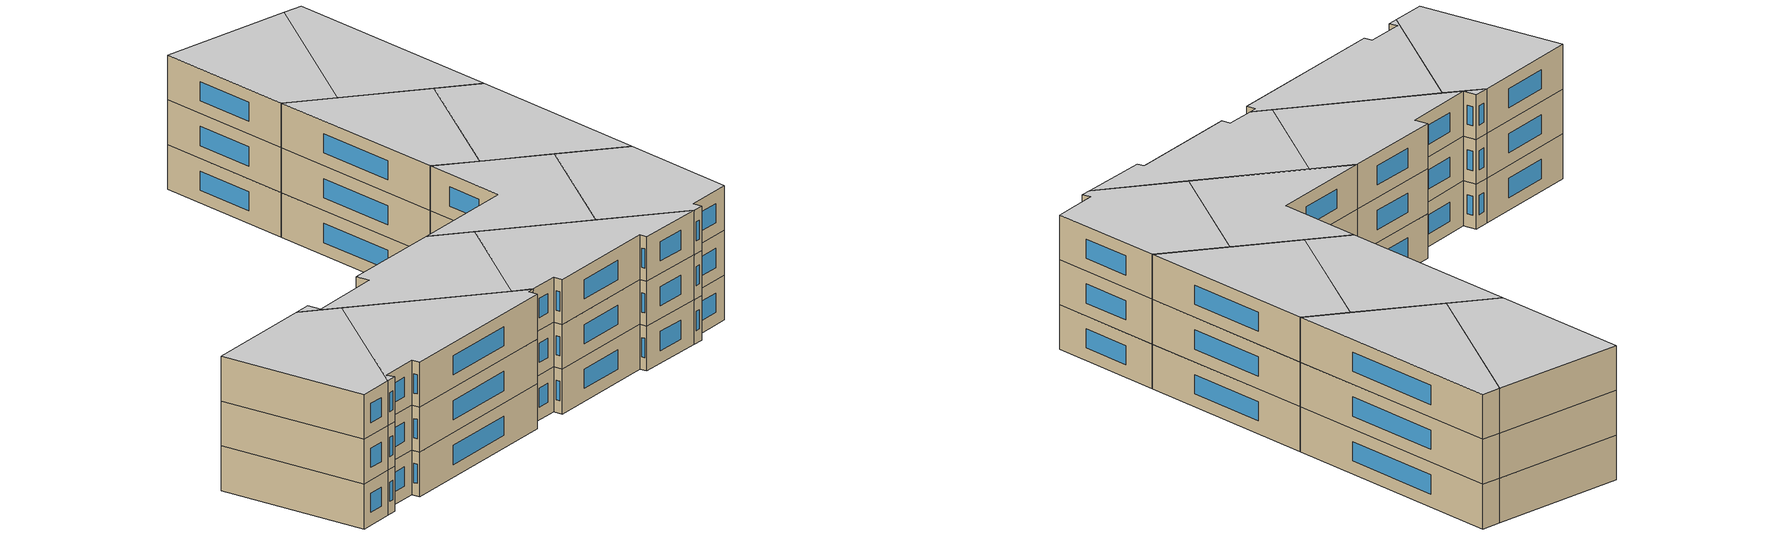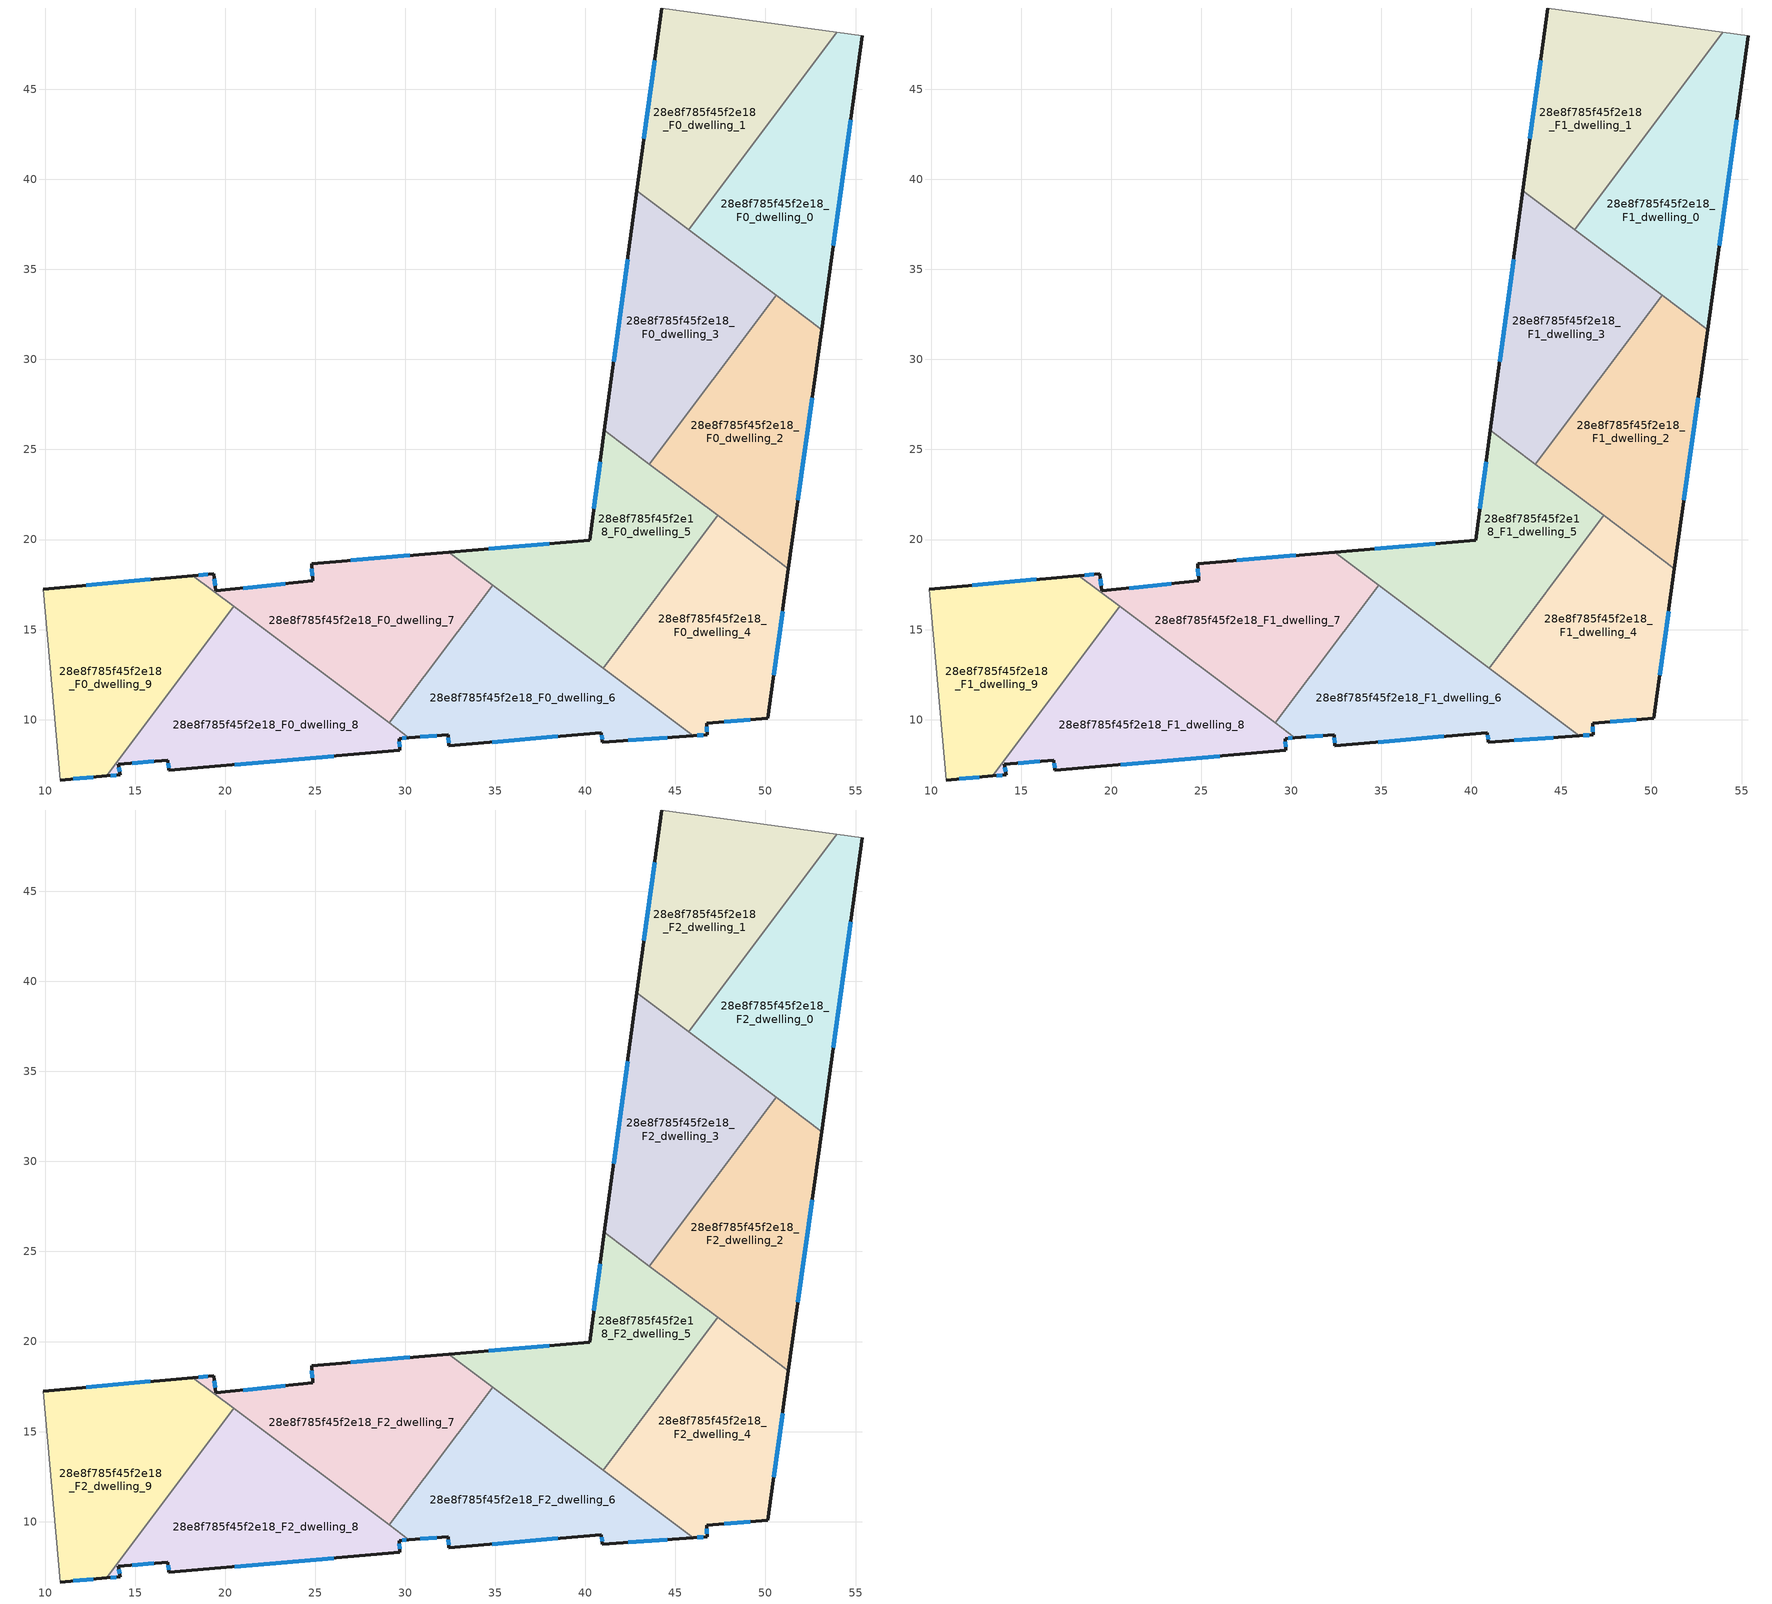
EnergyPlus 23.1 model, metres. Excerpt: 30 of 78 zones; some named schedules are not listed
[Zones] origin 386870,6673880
28e8f785f45f2e18_F0_dwelling_0
 floor ground (EU_floor_Construction): 55.37,47.97 53.11,31.66 45.73,37.2 53.96,48.17 z0
 wall outside (EU_wall_Construction): 53.11,31.66 55.37,47.97 z0:3
 wall to 28e8f785f45f2e18_F0_dwelling_1 (EU_wall_Construction): 53.96,48.17 45.73,37.2 z0:3
 wall adiabatic (EU_wall_Construction): 55.37,47.97 53.96,48.17 z0:3
 wall to 28e8f785f45f2e18_F0_dwelling_3 (EU_wall_Construction): 45.73,37.2 50.59,33.55 z0:3
 wall to 28e8f785f45f2e18_F0_dwelling_2 (EU_wall_Construction): 50.59,33.55 53.11,31.66 z0:3
 window (EU_Window_Construction): 53.76,36.32 54.72,43.31 z0.86:2.14
28e8f785f45f2e18_F0_dwelling_1
 floor ground (EU_floor_Construction): 53.96,48.17 45.73,37.2 42.86,39.36 44.23,49.51 z0
 wall outside (EU_wall_Construction): 44.23,49.51 42.86,39.36 z0:3
 wall adiabatic (EU_wall_Construction): 53.96,48.17 44.23,49.51 z0:3
 wall to 28e8f785f45f2e18_F0_dwelling_3 (EU_wall_Construction): 42.86,39.36 45.73,37.2 z0:3
 window (EU_Window_Construction): 43.84,46.61 43.25,42.26 z0.86:2.14
28e8f785f45f2e18_F0_dwelling_2
 floor ground (EU_floor_Construction): 53.11,31.66 51.28,18.39 43.56,24.18 50.59,33.55 z0
 wall outside (EU_wall_Construction): 51.28,18.39 53.11,31.66 z0:3
 wall to 28e8f785f45f2e18_F0_dwelling_3 (EU_wall_Construction): 50.59,33.55 43.56,24.18 z0:3
 wall to 28e8f785f45f2e18_F0_dwelling_4 (EU_wall_Construction): 47.35,21.34 51.28,18.39 z0:3
 wall to 28e8f785f45f2e18_F0_dwelling_5 (EU_wall_Construction): 43.56,24.18 47.35,21.34 z0:3
 window (EU_Window_Construction): 51.8,22.18 52.59,27.87 z0.86:2.14
28e8f785f45f2e18_F0_dwelling_3
 floor ground (EU_floor_Construction): 50.59,33.55 43.56,24.18 41.06,26.06 42.86,39.36 z0
 wall outside (EU_wall_Construction): 42.86,39.36 41.06,26.06 z0:3
 wall to 28e8f785f45f2e18_F0_dwelling_5 (EU_wall_Construction): 41.06,26.06 43.56,24.18 z0:3
 window (EU_Window_Construction): 42.34,35.56 41.57,29.86 z0.86:2.14
28e8f785f45f2e18_F0_dwelling_4
 floor ground (EU_floor_Construction): 51.28,18.39 50.13,10.09 46.73,9.79 46.76,9.16 45.99,9.11 40.99,12.86 47.35,21.34 z0
 wall outside (EU_wall_Construction): 45.99,9.11 46.76,9.16 46.73,9.79 50.13,10.09 51.28,18.39 z0:3
 wall to 28e8f785f45f2e18_F0_dwelling_5 (EU_wall_Construction): 47.35,21.34 40.99,12.86 z0:3
 wall to 28e8f785f45f2e18_F0_dwelling_6 (EU_wall_Construction): 40.99,12.86 45.99,9.11 z0:3
 window (EU_Window_Construction): 50.46,12.46 50.95,16.02 / 47.7,9.88 49.16,10 / 46.75,9.34 46.74,9.61 / 46.21,9.12 46.54,9.14 z0.86:2.14
28e8f785f45f2e18_F0_dwelling_5
 floor ground (EU_floor_Construction): 47.35,21.34 40.99,12.86 32.42,19.3 40.23,19.96 41.06,26.06 z0
 wall outside (EU_wall_Construction): 41.06,26.06 40.23,19.96 32.42,19.3 z0:3
 wall to 28e8f785f45f2e18_F0_dwelling_7 (EU_wall_Construction): 32.42,19.3 34.85,17.47 z0:3
 wall to 28e8f785f45f2e18_F0_dwelling_6 (EU_wall_Construction): 34.85,17.47 40.99,12.86 z0:3
 window (EU_Window_Construction): 40.82,24.32 40.47,21.71 / 38,19.78 34.65,19.49 z0.86:2.14
28e8f785f45f2e18_F0_dwelling_6
 floor ground (EU_floor_Construction): 45.99,9.11 40.94,8.76 40.89,9.28 32.42,8.54 32.38,9.17 30.2,8.99 29.1,9.82 34.85,17.47 z0
 wall outside (EU_wall_Construction): 30.2,8.99 32.38,9.17 32.42,8.54 40.89,9.28 40.94,8.76 45.99,9.11 z0:3
 wall to 28e8f785f45f2e18_F0_dwelling_7 (EU_wall_Construction): 34.85,17.47 29.1,9.82 z0:3
 wall to 28e8f785f45f2e18_F0_dwelling_8 (EU_wall_Construction): 29.1,9.82 30.2,8.99 z0:3
 window (EU_Window_Construction): 42.39,8.86 44.55,9.01 / 40.9,9.13 40.93,8.91 / 34.84,8.75 38.47,9.07 / 32.39,8.99 32.41,8.72 / 30.82,9.04 31.76,9.12 z0.86:2.14
28e8f785f45f2e18_F0_dwelling_7
 floor ground (EU_floor_Construction): 34.85,17.47 29.1,9.82 18.21,18 19.38,18.1 19.47,17.15 24.87,17.71 24.8,18.65 32.42,19.3 z0
 wall outside (EU_wall_Construction): 32.42,19.3 24.8,18.65 24.87,17.71 19.47,17.15 19.38,18.1 18.21,18 z0:3
 wall to 28e8f785f45f2e18_F0_dwelling_9 (EU_wall_Construction): 18.21,18 20.49,16.28 z0:3
 wall to 28e8f785f45f2e18_F0_dwelling_8 (EU_wall_Construction): 20.49,16.28 29.1,9.82 z0:3
 window (EU_Window_Construction): 19.04,18.07 18.54,18.03 / 19.44,17.42 19.4,17.83 / 23.33,17.55 21.01,17.31 / 24.82,18.38 24.85,17.98 / 30.24,19.11 26.98,18.84 z0.86:2.14
28e8f785f45f2e18_F0_dwelling_8
 floor ground (EU_floor_Construction): 30.2,8.99 29.67,8.95 29.7,8.3 16.88,7.18 16.82,7.76 14.07,7.52 14.18,6.94 13.42,6.88 20.49,16.28 z0
 wall outside (EU_wall_Construction): 13.42,6.88 14.18,6.94 14.07,7.52 16.82,7.76 16.88,7.18 29.7,8.3 29.67,8.95 30.2,8.99 z0:3
 wall to 28e8f785f45f2e18_F0_dwelling_9 (EU_wall_Construction): 20.49,16.28 13.42,6.88 z0:3
 window (EU_Window_Construction): 13.64,6.89 13.96,6.92 / 29.82,8.96 30.05,8.98 / 29.69,8.49 29.68,8.77 / 20.54,7.5 26.03,7.98 / 16.84,7.59 16.86,7.34 / 14.86,7.59 16.03,7.69 / 14.15,7.11 14.1,7.35 z0.86:2.14
28e8f785f45f2e18_F0_dwelling_9
 floor ground (EU_floor_Construction): 20.49,16.28 13.42,6.88 10.84,6.65 9.91,17.25 18.21,18 z0
 wall outside (EU_wall_Construction): 18.21,18 9.91,17.25 / 10.84,6.65 13.42,6.88 z0:3
 wall adiabatic (EU_wall_Construction): 9.91,17.25 10.84,6.65 z0:3
 window (EU_Window_Construction): 15.84,17.78 12.28,17.46 / 11.58,6.71 12.69,6.81 z0.86:2.14
28e8f785f45f2e18_F1_dwelling_0
 floor to 28e8f785f45f2e18_F0_dwelling_0 (EU_floor_Construction): 55.37,47.97 53.11,31.66 45.73,37.2 53.96,48.17 z3
 wall outside (EU_wall_Construction): 53.11,31.66 55.37,47.97 z3:6
 wall to 28e8f785f45f2e18_F1_dwelling_1 (EU_wall_Construction): 53.96,48.17 45.73,37.2 z3:6
 wall adiabatic (EU_wall_Construction): 55.37,47.97 53.96,48.17 z3:6
 wall to 28e8f785f45f2e18_F1_dwelling_3 (EU_wall_Construction): 45.73,37.2 50.59,33.55 z3:6
 wall to 28e8f785f45f2e18_F1_dwelling_2 (EU_wall_Construction): 50.59,33.55 53.11,31.66 z3:6
 window (EU_Window_Construction): 53.76,36.32 54.72,43.31 z3.86:5.14
28e8f785f45f2e18_F1_dwelling_1
 floor to 28e8f785f45f2e18_F0_dwelling_1 (EU_floor_Construction): 53.96,48.17 45.73,37.2 42.86,39.36 44.23,49.51 z3
 wall outside (EU_wall_Construction): 44.23,49.51 42.86,39.36 z3:6
 wall adiabatic (EU_wall_Construction): 53.96,48.17 44.23,49.51 z3:6
 wall to 28e8f785f45f2e18_F1_dwelling_3 (EU_wall_Construction): 42.86,39.36 45.73,37.2 z3:6
 window (EU_Window_Construction): 43.84,46.61 43.25,42.26 z3.86:5.14
28e8f785f45f2e18_F1_dwelling_2
 floor to 28e8f785f45f2e18_F0_dwelling_2 (EU_floor_Construction): 53.11,31.66 51.28,18.39 43.56,24.18 50.59,33.55 z3
 wall outside (EU_wall_Construction): 51.28,18.39 53.11,31.66 z3:6
 wall to 28e8f785f45f2e18_F1_dwelling_3 (EU_wall_Construction): 50.59,33.55 43.56,24.18 z3:6
 wall to 28e8f785f45f2e18_F1_dwelling_4 (EU_wall_Construction): 47.35,21.34 51.28,18.39 z3:6
 wall to 28e8f785f45f2e18_F1_dwelling_5 (EU_wall_Construction): 43.56,24.18 47.35,21.34 z3:6
 window (EU_Window_Construction): 51.8,22.18 52.59,27.87 z3.86:5.14
28e8f785f45f2e18_F1_dwelling_3
 floor to 28e8f785f45f2e18_F0_dwelling_3 (EU_floor_Construction): 50.59,33.55 43.56,24.18 41.06,26.06 42.86,39.36 z3
 wall outside (EU_wall_Construction): 42.86,39.36 41.06,26.06 z3:6
 wall to 28e8f785f45f2e18_F1_dwelling_5 (EU_wall_Construction): 41.06,26.06 43.56,24.18 z3:6
 window (EU_Window_Construction): 42.34,35.56 41.57,29.86 z3.86:5.14
28e8f785f45f2e18_F1_dwelling_4
 floor to 28e8f785f45f2e18_F0_dwelling_4 (EU_floor_Construction): 51.28,18.39 50.13,10.09 46.73,9.79 46.76,9.16 45.99,9.11 40.99,12.86 47.35,21.34 z3
 wall outside (EU_wall_Construction): 45.99,9.11 46.76,9.16 46.73,9.79 50.13,10.09 51.28,18.39 z3:6
 wall to 28e8f785f45f2e18_F1_dwelling_5 (EU_wall_Construction): 47.35,21.34 40.99,12.86 z3:6
 wall to 28e8f785f45f2e18_F1_dwelling_6 (EU_wall_Construction): 40.99,12.86 45.99,9.11 z3:6
 window (EU_Window_Construction): 50.46,12.46 50.95,16.02 / 47.7,9.88 49.16,10 / 46.75,9.34 46.74,9.61 / 46.21,9.12 46.54,9.14 z3.86:5.14
28e8f785f45f2e18_F1_dwelling_5
 floor to 28e8f785f45f2e18_F0_dwelling_5 (EU_floor_Construction): 47.35,21.34 40.99,12.86 32.42,19.3 40.23,19.96 41.06,26.06 z3
 wall outside (EU_wall_Construction): 41.06,26.06 40.23,19.96 32.42,19.3 z3:6
 wall to 28e8f785f45f2e18_F1_dwelling_7 (EU_wall_Construction): 32.42,19.3 34.85,17.47 z3:6
 wall to 28e8f785f45f2e18_F1_dwelling_6 (EU_wall_Construction): 34.85,17.47 40.99,12.86 z3:6
 window (EU_Window_Construction): 40.82,24.32 40.47,21.71 / 38,19.78 34.65,19.49 z3.86:5.14
28e8f785f45f2e18_F1_dwelling_6
 floor to 28e8f785f45f2e18_F0_dwelling_6 (EU_floor_Construction): 45.99,9.11 40.94,8.76 40.89,9.28 32.42,8.54 32.38,9.17 30.2,8.99 29.1,9.82 34.85,17.47 z3
 wall outside (EU_wall_Construction): 30.2,8.99 32.38,9.17 32.42,8.54 40.89,9.28 40.94,8.76 45.99,9.11 z3:6
 wall to 28e8f785f45f2e18_F1_dwelling_7 (EU_wall_Construction): 34.85,17.47 29.1,9.82 z3:6
 wall to 28e8f785f45f2e18_F1_dwelling_8 (EU_wall_Construction): 29.1,9.82 30.2,8.99 z3:6
 window (EU_Window_Construction): 42.39,8.86 44.55,9.01 / 40.9,9.13 40.93,8.91 / 34.84,8.75 38.47,9.07 / 32.39,8.99 32.41,8.72 / 30.82,9.04 31.76,9.12 z3.86:5.14
28e8f785f45f2e18_F1_dwelling_7
 floor to 28e8f785f45f2e18_F0_dwelling_7 (EU_floor_Construction): 34.85,17.47 29.1,9.82 18.21,18 19.38,18.1 19.47,17.15 24.87,17.71 24.8,18.65 32.42,19.3 z3
 wall outside (EU_wall_Construction): 32.42,19.3 24.8,18.65 24.87,17.71 19.47,17.15 19.38,18.1 18.21,18 z3:6
 wall to 28e8f785f45f2e18_F1_dwelling_9 (EU_wall_Construction): 18.21,18 20.49,16.28 z3:6
 wall to 28e8f785f45f2e18_F1_dwelling_8 (EU_wall_Construction): 20.49,16.28 29.1,9.82 z3:6
 window (EU_Window_Construction): 19.04,18.07 18.54,18.03 / 19.44,17.42 19.4,17.83 / 23.33,17.55 21.01,17.31 / 24.82,18.38 24.85,17.98 / 30.24,19.11 26.98,18.84 z3.86:5.14
28e8f785f45f2e18_F1_dwelling_8
 floor to 28e8f785f45f2e18_F0_dwelling_8 (EU_floor_Construction): 30.2,8.99 29.67,8.95 29.7,8.3 16.88,7.18 16.82,7.76 14.07,7.52 14.18,6.94 13.42,6.88 20.49,16.28 z3
 wall outside (EU_wall_Construction): 13.42,6.88 14.18,6.94 14.07,7.52 16.82,7.76 16.88,7.18 29.7,8.3 29.67,8.95 30.2,8.99 z3:6
 wall to 28e8f785f45f2e18_F1_dwelling_9 (EU_wall_Construction): 20.49,16.28 13.42,6.88 z3:6
 window (EU_Window_Construction): 13.64,6.89 13.96,6.92 / 29.82,8.96 30.05,8.98 / 29.69,8.49 29.68,8.77 / 20.54,7.5 26.03,7.98 / 16.84,7.59 16.86,7.34 / 14.86,7.59 16.03,7.69 / 14.15,7.11 14.1,7.35 z3.86:5.14
28e8f785f45f2e18_F1_dwelling_9
 floor to 28e8f785f45f2e18_F0_dwelling_9 (EU_floor_Construction): 20.49,16.28 13.42,6.88 10.84,6.65 9.91,17.25 18.21,18 z3
 wall outside (EU_wall_Construction): 18.21,18 9.91,17.25 / 10.84,6.65 13.42,6.88 z3:6
 wall adiabatic (EU_wall_Construction): 9.91,17.25 10.84,6.65 z3:6
 window (EU_Window_Construction): 15.84,17.78 12.28,17.46 / 11.58,6.71 12.69,6.81 z3.86:5.14
28e8f785f45f2e18_F2_dwelling_0
 floor to 28e8f785f45f2e18_F1_dwelling_0 (EU_floor_Construction): 55.37,47.97 53.11,31.66 45.73,37.2 53.96,48.17 z6
 wall outside (EU_wall_Construction): 53.11,31.66 55.37,47.97 z6:9
 wall to 28e8f785f45f2e18_F2_dwelling_1 (EU_wall_Construction): 53.96,48.17 45.73,37.2 z6:9
 wall adiabatic (EU_wall_Construction): 55.37,47.97 53.96,48.17 z6:9
 wall to 28e8f785f45f2e18_F2_dwelling_3 (EU_wall_Construction): 45.73,37.2 50.59,33.55 z6:9
 wall to 28e8f785f45f2e18_F2_dwelling_2 (EU_wall_Construction): 50.59,33.55 53.11,31.66 z6:9
 window (EU_Window_Construction): 53.76,36.32 54.72,43.31 z6.86:8.14
 ceiling to 28e8f785f45f2e18_F3_dwelling_0 (EU_floor_Construction): 53.11,31.66 55.37,47.97 53.96,48.17 45.73,37.2 z9
28e8f785f45f2e18_F2_dwelling_1
 floor to 28e8f785f45f2e18_F1_dwelling_1 (EU_floor_Construction): 53.96,48.17 45.73,37.2 42.86,39.36 44.23,49.51 z6
 wall outside (EU_wall_Construction): 44.23,49.51 42.86,39.36 z6:9
 wall adiabatic (EU_wall_Construction): 53.96,48.17 44.23,49.51 z6:9
 wall to 28e8f785f45f2e18_F2_dwelling_3 (EU_wall_Construction): 42.86,39.36 45.73,37.2 z6:9
 window (EU_Window_Construction): 43.84,46.61 43.25,42.26 z6.86:8.14
 ceiling to 28e8f785f45f2e18_F3_dwelling_1 (EU_floor_Construction): 45.73,37.2 53.96,48.17 44.23,49.51 42.86,39.36 z9
28e8f785f45f2e18_F2_dwelling_2
 floor to 28e8f785f45f2e18_F1_dwelling_2 (EU_floor_Construction): 53.11,31.66 51.28,18.39 43.56,24.18 50.59,33.55 z6
 wall outside (EU_wall_Construction): 51.28,18.39 53.11,31.66 z6:9
 wall to 28e8f785f45f2e18_F2_dwelling_3 (EU_wall_Construction): 50.59,33.55 43.56,24.18 z6:9
 wall to 28e8f785f45f2e18_F2_dwelling_4 (EU_wall_Construction): 47.35,21.34 51.28,18.39 z6:9
 wall to 28e8f785f45f2e18_F2_dwelling_5 (EU_wall_Construction): 43.56,24.18 47.35,21.34 z6:9
 window (EU_Window_Construction): 51.8,22.18 52.59,27.87 z6.86:8.14
 ceiling to 28e8f785f45f2e18_F3_dwelling_2 (EU_floor_Construction): 51.28,18.39 53.11,31.66 50.59,33.55 43.56,24.18 z9
28e8f785f45f2e18_F2_dwelling_3
 floor to 28e8f785f45f2e18_F1_dwelling_3 (EU_floor_Construction): 50.59,33.55 43.56,24.18 41.06,26.06 42.86,39.36 z6
 wall outside (EU_wall_Construction): 42.86,39.36 41.06,26.06 z6:9
 wall to 28e8f785f45f2e18_F2_dwelling_5 (EU_wall_Construction): 41.06,26.06 43.56,24.18 z6:9
 window (EU_Window_Construction): 42.34,35.56 41.57,29.86 z6.86:8.14
 ceiling to 28e8f785f45f2e18_F3_dwelling_3 (EU_floor_Construction): 43.56,24.18 50.59,33.55 42.86,39.36 41.06,26.06 z9
28e8f785f45f2e18_F2_dwelling_4
 floor to 28e8f785f45f2e18_F1_dwelling_4 (EU_floor_Construction): 51.28,18.39 50.13,10.09 46.73,9.79 46.76,9.16 45.99,9.11 40.99,12.86 47.35,21.34 z6
 wall outside (EU_wall_Construction): 45.99,9.11 46.76,9.16 46.73,9.79 50.13,10.09 51.28,18.39 z6:9
 wall to 28e8f785f45f2e18_F2_dwelling_5 (EU_wall_Construction): 47.35,21.34 40.99,12.86 z6:9
 wall to 28e8f785f45f2e18_F2_dwelling_6 (EU_wall_Construction): 40.99,12.86 45.99,9.11 z6:9
 window (EU_Window_Construction): 50.46,12.46 50.95,16.02 / 47.7,9.88 49.16,10 / 46.75,9.34 46.74,9.61 / 46.21,9.12 46.54,9.14 z6.86:8.14
 ceiling to 28e8f785f45f2e18_F3_dwelling_4 (EU_floor_Construction): 50.13,10.09 51.28,18.39 47.35,21.34 40.99,12.86 45.99,9.11 46.76,9.16 46.73,9.79 z9
28e8f785f45f2e18_F2_dwelling_5
 floor to 28e8f785f45f2e18_F1_dwelling_5 (EU_floor_Construction): 47.35,21.34 40.99,12.86 32.42,19.3 40.23,19.96 41.06,26.06 z6
 wall outside (EU_wall_Construction): 41.06,26.06 40.23,19.96 32.42,19.3 z6:9
 wall to 28e8f785f45f2e18_F2_dwelling_7 (EU_wall_Construction): 32.42,19.3 34.85,17.47 z6:9
 wall to 28e8f785f45f2e18_F2_dwelling_6 (EU_wall_Construction): 34.85,17.47 40.99,12.86 z6:9
 window (EU_Window_Construction): 40.82,24.32 40.47,21.71 / 38,19.78 34.65,19.49 z6.86:8.14
 ceiling to 28e8f785f45f2e18_F3_dwelling_5 (EU_floor_Construction): 40.99,12.86 47.35,21.34 41.06,26.06 40.23,19.96 32.42,19.3 z9
28e8f785f45f2e18_F2_dwelling_6
 floor to 28e8f785f45f2e18_F1_dwelling_6 (EU_floor_Construction): 45.99,9.11 40.94,8.76 40.89,9.28 32.42,8.54 32.38,9.17 30.2,8.99 29.1,9.82 34.85,17.47 z6
 wall outside (EU_wall_Construction): 30.2,8.99 32.38,9.17 32.42,8.54 40.89,9.28 40.94,8.76 45.99,9.11 z6:9
 wall to 28e8f785f45f2e18_F2_dwelling_7 (EU_wall_Construction): 34.85,17.47 29.1,9.82 z6:9
 wall to 28e8f785f45f2e18_F2_dwelling_8 (EU_wall_Construction): 29.1,9.82 30.2,8.99 z6:9
 window (EU_Window_Construction): 42.39,8.86 44.55,9.01 / 40.9,9.13 40.93,8.91 / 34.84,8.75 38.47,9.07 / 32.39,8.99 32.41,8.72 / 30.82,9.04 31.76,9.12 z6.86:8.14
 ceiling to 28e8f785f45f2e18_F3_dwelling_6 (EU_floor_Construction): 45.99,9.11 34.85,17.47 29.1,9.82 30.2,8.99 32.38,9.17 32.42,8.54 40.89,9.28 40.94,8.76 z9
28e8f785f45f2e18_F2_dwelling_7
 floor to 28e8f785f45f2e18_F1_dwelling_7 (EU_floor_Construction): 34.85,17.47 29.1,9.82 18.21,18 19.38,18.1 19.47,17.15 24.87,17.71 24.8,18.65 32.42,19.3 z6
 wall outside (EU_wall_Construction): 32.42,19.3 24.8,18.65 24.87,17.71 19.47,17.15 19.38,18.1 18.21,18 z6:9
 wall to 28e8f785f45f2e18_F2_dwelling_9 (EU_wall_Construction): 18.21,18 20.49,16.28 z6:9
 wall to 28e8f785f45f2e18_F2_dwelling_8 (EU_wall_Construction): 20.49,16.28 29.1,9.82 z6:9
 window (EU_Window_Construction): 19.04,18.07 18.54,18.03 / 19.44,17.42 19.4,17.83 / 23.33,17.55 21.01,17.31 / 24.82,18.38 24.85,17.98 / 30.24,19.11 26.98,18.84 z6.86:8.14
 ceiling to 28e8f785f45f2e18_F3_dwelling_7 (EU_floor_Construction): 29.1,9.82 34.85,17.47 32.42,19.3 24.8,18.65 24.87,17.71 19.47,17.15 19.38,18.1 18.21,18 z9
28e8f785f45f2e18_F2_dwelling_8
 floor to 28e8f785f45f2e18_F1_dwelling_8 (EU_floor_Construction): 30.2,8.99 29.67,8.95 29.7,8.3 16.88,7.18 16.82,7.76 14.07,7.52 14.18,6.94 13.42,6.88 20.49,16.28 z6
 wall outside (EU_wall_Construction): 13.42,6.88 14.18,6.94 14.07,7.52 16.82,7.76 16.88,7.18 29.7,8.3 29.67,8.95 30.2,8.99 z6:9
 wall to 28e8f785f45f2e18_F2_dwelling_9 (EU_wall_Construction): 20.49,16.28 13.42,6.88 z6:9
 window (EU_Window_Construction): 13.64,6.89 13.96,6.92 / 29.82,8.96 30.05,8.98 / 29.69,8.49 29.68,8.77 / 20.54,7.5 26.03,7.98 / 16.84,7.59 16.86,7.34 / 14.86,7.59 16.03,7.69 / 14.15,7.11 14.1,7.35 z6.86:8.14
 ceiling to 28e8f785f45f2e18_F3_dwelling_8 (EU_floor_Construction): 29.7,8.3 29.67,8.95 30.2,8.99 20.49,16.28 13.42,6.88 14.18,6.94 14.07,7.52 16.82,7.76 16.88,7.18 z9
28e8f785f45f2e18_F2_dwelling_9
 floor to 28e8f785f45f2e18_F1_dwelling_9 (EU_floor_Construction): 20.49,16.28 13.42,6.88 10.84,6.65 9.91,17.25 18.21,18 z6
 wall outside (EU_wall_Construction): 18.21,18 9.91,17.25 / 10.84,6.65 13.42,6.88 z6:9
 wall adiabatic (EU_wall_Construction): 9.91,17.25 10.84,6.65 z6:9
 window (EU_Window_Construction): 15.84,17.78 12.28,17.46 / 11.58,6.71 12.69,6.81 z6.86:8.14
 ceiling to 28e8f785f45f2e18_F3_dwelling_9 (EU_floor_Construction): 13.42,6.88 20.49,16.28 18.21,18 9.91,17.25 10.84,6.65 z9
[Building]
EU S2 Campaign: North Axis=0; Terrain=City; Solar Distribution=FullExterior
[Site:Location]
Helsinki-Vantaa.AP: Latitude=60.317; Longitude=24.963; Time Zone=2; Elevation=54.6
[SizingPeriod:WeatherFileDays]
AnnualSizingPeriod: Begin Month=1; Begin Day of Month=1; End Month=12; End Day of Month=31; Day of Week for Start Day=Monday; Use Weather File Daylight Saving Period=No; Use Weather File Rain and Snow Indicators=No
[MATERIAL]
EU_InternalMass_Material: Roughness=MediumRough; Thickness=0.1; Conductivity=1; Density=1800; Specific Heat=900; Thermal Absorptance=0.9; Solar Absorptance=0.7; Visible Absorptance=0.7
[MATERIAL:NOMASS] Roughness=MediumRough; Thermal Absorptance=0.9; Solar Absorptance=0.7; Visible Absorptance=0.7
Name | Thermal Resistance
EU_wall_NoMass | 2.29768
EU_floor_NoMass | 2.06791
[WINDOWMATERIAL:SIMPLEGLAZINGSYSTEM]
EU_Window_SimpleGlazing: UFactor=2.12775; Solar Heat Gain Coefficient=0.7; Visible Transmittance=0.7
[CONSTRUCTION]
EU_wall_Construction: EU_wall_NoMass
EU_floor_Construction: EU_floor_NoMass
EU_Window_Construction: EU_Window_SimpleGlazing
EU_InternalMass_Construction: EU_InternalMass_Material
[ZONE] Type=1; Multiplier=1; Ceiling Height=autocalculate; Floor Area=autocalculate; Part of Total Floor Area=Yes
Name | Volume
28e8f785f45f2e18_F0_dwelling_0; 28e8f785f45f2e18_F1_dwelling_0; 28e8f785f45f2e18_F2_dwelling_0 | 224.864
28e8f785f45f2e18_F0_dwelling_1; 28e8f785f45f2e18_F1_dwelling_1; 28e8f785f45f2e18_F2_dwelling_1 | 224.867
28e8f785f45f2e18_F0_dwelling_2; 28e8f785f45f2e18_F1_dwelling_2; 28e8f785f45f2e18_F2_dwelling_2 | 224.882
28e8f785f45f2e18_F0_dwelling_3; 28e8f785f45f2e18_F1_dwelling_3; 28e8f785f45f2e18_F2_dwelling_3 | 224.872
28e8f785f45f2e18_F0_dwelling_4; 28e8f785f45f2e18_F1_dwelling_4; 28e8f785f45f2e18_F2_dwelling_4 | 224.838
28e8f785f45f2e18_F0_dwelling_5; 28e8f785f45f2e18_F1_dwelling_5; 28e8f785f45f2e18_F2_dwelling_5 | 224.863
28e8f785f45f2e18_F0_dwelling_6; 28e8f785f45f2e18_F1_dwelling_6; 28e8f785f45f2e18_F2_dwelling_6 | 224.87
28e8f785f45f2e18_F0_dwelling_7; 28e8f785f45f2e18_F1_dwelling_7; 28e8f785f45f2e18_F2_dwelling_7 | 224.834
28e8f785f45f2e18_F0_dwelling_8; 28e8f785f45f2e18_F1_dwelling_8; 28e8f785f45f2e18_F2_dwelling_8 | 224.829
28e8f785f45f2e18_F0_dwelling_9; 28e8f785f45f2e18_F1_dwelling_9; 28e8f785f45f2e18_F2_dwelling_9 | 224.865
[INTERNALMASS] Construction=EU_InternalMass_Construction
Name | Zone or ZoneList | Surface Area
28e8f785f45f2e18_F0_dwelling_0_EU_InternalMass | 28e8f785f45f2e18_F0_dwelling_0 | 74.9546
28e8f785f45f2e18_F0_dwelling_1_EU_InternalMass | 28e8f785f45f2e18_F0_dwelling_1 | 74.9548
28e8f785f45f2e18_F0_dwelling_2_EU_InternalMass | 28e8f785f45f2e18_F0_dwelling_2 | 74.9614
28e8f785f45f2e18_F0_dwelling_3_EU_InternalMass | 28e8f785f45f2e18_F0_dwelling_3 | 74.9564
28e8f785f45f2e18_F0_dwelling_4_EU_InternalMass | 28e8f785f45f2e18_F0_dwelling_4 | 74.9463
28e8f785f45f2e18_F0_dwelling_5_EU_InternalMass | 28e8f785f45f2e18_F0_dwelling_5 | 74.9555
28e8f785f45f2e18_F0_dwelling_6_EU_InternalMass | 28e8f785f45f2e18_F0_dwelling_6 | 74.9554
28e8f785f45f2e18_F0_dwelling_7_EU_InternalMass | 28e8f785f45f2e18_F0_dwelling_7 | 74.9489
28e8f785f45f2e18_F0_dwelling_8_EU_InternalMass | 28e8f785f45f2e18_F0_dwelling_8 | 74.9431
28e8f785f45f2e18_F0_dwelling_9_EU_InternalMass | 28e8f785f45f2e18_F0_dwelling_9 | 74.9544
28e8f785f45f2e18_F1_dwelling_0_EU_InternalMass | 28e8f785f45f2e18_F1_dwelling_0 | 74.9546
28e8f785f45f2e18_F1_dwelling_1_EU_InternalMass | 28e8f785f45f2e18_F1_dwelling_1 | 74.9548
28e8f785f45f2e18_F1_dwelling_2_EU_InternalMass | 28e8f785f45f2e18_F1_dwelling_2 | 74.9614
28e8f785f45f2e18_F1_dwelling_3_EU_InternalMass | 28e8f785f45f2e18_F1_dwelling_3 | 74.9564
28e8f785f45f2e18_F1_dwelling_4_EU_InternalMass | 28e8f785f45f2e18_F1_dwelling_4 | 74.9463
28e8f785f45f2e18_F1_dwelling_5_EU_InternalMass | 28e8f785f45f2e18_F1_dwelling_5 | 74.9555
28e8f785f45f2e18_F1_dwelling_6_EU_InternalMass | 28e8f785f45f2e18_F1_dwelling_6 | 74.9554
28e8f785f45f2e18_F1_dwelling_7_EU_InternalMass | 28e8f785f45f2e18_F1_dwelling_7 | 74.9489
28e8f785f45f2e18_F1_dwelling_8_EU_InternalMass | 28e8f785f45f2e18_F1_dwelling_8 | 74.9431
28e8f785f45f2e18_F1_dwelling_9_EU_InternalMass | 28e8f785f45f2e18_F1_dwelling_9 | 74.9544
28e8f785f45f2e18_F2_dwelling_0_EU_InternalMass | 28e8f785f45f2e18_F2_dwelling_0 | 74.9546
28e8f785f45f2e18_F2_dwelling_1_EU_InternalMass | 28e8f785f45f2e18_F2_dwelling_1 | 74.9548
28e8f785f45f2e18_F2_dwelling_2_EU_InternalMass | 28e8f785f45f2e18_F2_dwelling_2 | 74.9614
28e8f785f45f2e18_F2_dwelling_3_EU_InternalMass | 28e8f785f45f2e18_F2_dwelling_3 | 74.9564
28e8f785f45f2e18_F2_dwelling_4_EU_InternalMass | 28e8f785f45f2e18_F2_dwelling_4 | 74.9463
28e8f785f45f2e18_F2_dwelling_5_EU_InternalMass | 28e8f785f45f2e18_F2_dwelling_5 | 74.9555
28e8f785f45f2e18_F2_dwelling_6_EU_InternalMass | 28e8f785f45f2e18_F2_dwelling_6 | 74.9554
28e8f785f45f2e18_F2_dwelling_7_EU_InternalMass | 28e8f785f45f2e18_F2_dwelling_7 | 74.9489
28e8f785f45f2e18_F2_dwelling_8_EU_InternalMass | 28e8f785f45f2e18_F2_dwelling_8 | 74.9431
28e8f785f45f2e18_F2_dwelling_9_EU_InternalMass | 28e8f785f45f2e18_F2_dwelling_9 | 74.9544
[OTHEREQUIPMENT] Fuel Type=Electricity; Design Level Calculation Method=Watts/Area; Power per Zone Floor Area=1; Fraction Latent=0; Fraction Radiant=0; Fraction Lost=0; Carbon Dioxide Generation Rate=0; EndUse Subcategory=EU_Step8_InternalGains
Name | Zone or ZoneList or Space or SpaceList | Schedule
EU_Step8_InternalGain_28e8f785f45f2e18_F0_dwelling_0_f000 | 28e8f785f45f2e18_F0_dwelling_0 | EU_Step8_GainSchedule_28e8f785f45f2e18_F0_dwelling_0_f000
EU_Step8_InternalGain_28e8f785f45f2e18_F0_dwelling_1_f000 | 28e8f785f45f2e18_F0_dwelling_1 | EU_Step8_GainSchedule_28e8f785f45f2e18_F0_dwelling_1_f000
EU_Step8_InternalGain_28e8f785f45f2e18_F0_dwelling_2_f000 | 28e8f785f45f2e18_F0_dwelling_2 | EU_Step8_GainSchedule_28e8f785f45f2e18_F0_dwelling_2_f000
EU_Step8_InternalGain_28e8f785f45f2e18_F0_dwelling_3_f000 | 28e8f785f45f2e18_F0_dwelling_3 | EU_Step8_GainSchedule_28e8f785f45f2e18_F0_dwelling_3_f000
EU_Step8_InternalGain_28e8f785f45f2e18_F0_dwelling_4_f000 | 28e8f785f45f2e18_F0_dwelling_4 | EU_Step8_GainSchedule_28e8f785f45f2e18_F0_dwelling_4_f000
EU_Step8_InternalGain_28e8f785f45f2e18_F0_dwelling_5_f000 | 28e8f785f45f2e18_F0_dwelling_5 | EU_Step8_GainSchedule_28e8f785f45f2e18_F0_dwelling_5_f000
EU_Step8_InternalGain_28e8f785f45f2e18_F0_dwelling_6_f000 | 28e8f785f45f2e18_F0_dwelling_6 | EU_Step8_GainSchedule_28e8f785f45f2e18_F0_dwelling_6_f000
EU_Step8_InternalGain_28e8f785f45f2e18_F0_dwelling_7_f000 | 28e8f785f45f2e18_F0_dwelling_7 | EU_Step8_GainSchedule_28e8f785f45f2e18_F0_dwelling_7_f000
EU_Step8_InternalGain_28e8f785f45f2e18_F0_dwelling_8_f000 | 28e8f785f45f2e18_F0_dwelling_8 | EU_Step8_GainSchedule_28e8f785f45f2e18_F0_dwelling_8_f000
EU_Step8_InternalGain_28e8f785f45f2e18_F0_dwelling_9_f000 | 28e8f785f45f2e18_F0_dwelling_9 | EU_Step8_GainSchedule_28e8f785f45f2e18_F0_dwelling_9_f000
EU_Step8_InternalGain_28e8f785f45f2e18_F1_dwelling_0_f000 | 28e8f785f45f2e18_F1_dwelling_0 | EU_Step8_GainSchedule_28e8f785f45f2e18_F1_dwelling_0_f000
EU_Step8_InternalGain_28e8f785f45f2e18_F1_dwelling_1_f000 | 28e8f785f45f2e18_F1_dwelling_1 | EU_Step8_GainSchedule_28e8f785f45f2e18_F1_dwelling_1_f000
EU_Step8_InternalGain_28e8f785f45f2e18_F1_dwelling_2_f000 | 28e8f785f45f2e18_F1_dwelling_2 | EU_Step8_GainSchedule_28e8f785f45f2e18_F1_dwelling_2_f000
EU_Step8_InternalGain_28e8f785f45f2e18_F1_dwelling_3_f000 | 28e8f785f45f2e18_F1_dwelling_3 | EU_Step8_GainSchedule_28e8f785f45f2e18_F1_dwelling_3_f000
EU_Step8_InternalGain_28e8f785f45f2e18_F1_dwelling_4_f000 | 28e8f785f45f2e18_F1_dwelling_4 | EU_Step8_GainSchedule_28e8f785f45f2e18_F1_dwelling_4_f000
EU_Step8_InternalGain_28e8f785f45f2e18_F1_dwelling_5_f000 | 28e8f785f45f2e18_F1_dwelling_5 | EU_Step8_GainSchedule_28e8f785f45f2e18_F1_dwelling_5_f000
EU_Step8_InternalGain_28e8f785f45f2e18_F1_dwelling_6_f000 | 28e8f785f45f2e18_F1_dwelling_6 | EU_Step8_GainSchedule_28e8f785f45f2e18_F1_dwelling_6_f000
EU_Step8_InternalGain_28e8f785f45f2e18_F1_dwelling_7_f000 | 28e8f785f45f2e18_F1_dwelling_7 | EU_Step8_GainSchedule_28e8f785f45f2e18_F1_dwelling_7_f000
EU_Step8_InternalGain_28e8f785f45f2e18_F1_dwelling_8_f000 | 28e8f785f45f2e18_F1_dwelling_8 | EU_Step8_GainSchedule_28e8f785f45f2e18_F1_dwelling_8_f000
EU_Step8_InternalGain_28e8f785f45f2e18_F1_dwelling_9_f000 | 28e8f785f45f2e18_F1_dwelling_9 | EU_Step8_GainSchedule_28e8f785f45f2e18_F1_dwelling_9_f000
EU_Step8_InternalGain_28e8f785f45f2e18_F2_dwelling_0_f000 | 28e8f785f45f2e18_F2_dwelling_0 | EU_Step8_GainSchedule_28e8f785f45f2e18_F2_dwelling_0_f000
EU_Step8_InternalGain_28e8f785f45f2e18_F2_dwelling_1_f000 | 28e8f785f45f2e18_F2_dwelling_1 | EU_Step8_GainSchedule_28e8f785f45f2e18_F2_dwelling_1_f000
EU_Step8_InternalGain_28e8f785f45f2e18_F2_dwelling_2_f000 | 28e8f785f45f2e18_F2_dwelling_2 | EU_Step8_GainSchedule_28e8f785f45f2e18_F2_dwelling_2_f000
EU_Step8_InternalGain_28e8f785f45f2e18_F2_dwelling_3_f000 | 28e8f785f45f2e18_F2_dwelling_3 | EU_Step8_GainSchedule_28e8f785f45f2e18_F2_dwelling_3_f000
EU_Step8_InternalGain_28e8f785f45f2e18_F2_dwelling_4_f000 | 28e8f785f45f2e18_F2_dwelling_4 | EU_Step8_GainSchedule_28e8f785f45f2e18_F2_dwelling_4_f000
EU_Step8_InternalGain_28e8f785f45f2e18_F2_dwelling_5_f000 | 28e8f785f45f2e18_F2_dwelling_5 | EU_Step8_GainSchedule_28e8f785f45f2e18_F2_dwelling_5_f000
EU_Step8_InternalGain_28e8f785f45f2e18_F2_dwelling_6_f000 | 28e8f785f45f2e18_F2_dwelling_6 | EU_Step8_GainSchedule_28e8f785f45f2e18_F2_dwelling_6_f000
EU_Step8_InternalGain_28e8f785f45f2e18_F2_dwelling_7_f000 | 28e8f785f45f2e18_F2_dwelling_7 | EU_Step8_GainSchedule_28e8f785f45f2e18_F2_dwelling_7_f000
EU_Step8_InternalGain_28e8f785f45f2e18_F2_dwelling_8_f000 | 28e8f785f45f2e18_F2_dwelling_8 | EU_Step8_GainSchedule_28e8f785f45f2e18_F2_dwelling_8_f000
EU_Step8_InternalGain_28e8f785f45f2e18_F2_dwelling_9_f000 | 28e8f785f45f2e18_F2_dwelling_9 | EU_Step8_GainSchedule_28e8f785f45f2e18_F2_dwelling_9_f000
[ZONEVENTILATION:DESIGNFLOWRATE] Schedule=EU_AlwaysOn; Design Flow Rate Calculation Method=AirChanges/Hour; Air Changes per Hour=0.580295; Ventilation Type=Natural; Fan Pressure Rise=0; Fan Total Efficiency=1; Constant Term Coefficient=1; Temperature Term Coefficient=0; Velocity Term Coefficient=0; Velocity Squared Term Coefficient=0; Minimum Indoor Temperature=-100; Maximum Indoor Temperature=100; Delta Temperature=-100; Minimum Outdoor Temperature=-100; Maximum Outdoor Temperature=100; Maximum Wind Speed=40
Name | Zone or ZoneList or Space or SpaceList
EU_ConstantAir_28e8f785f45f2e18_F0_dwelling_0 | 28e8f785f45f2e18_F0_dwelling_0
EU_ConstantAir_28e8f785f45f2e18_F0_dwelling_1 | 28e8f785f45f2e18_F0_dwelling_1
EU_ConstantAir_28e8f785f45f2e18_F0_dwelling_2 | 28e8f785f45f2e18_F0_dwelling_2
EU_ConstantAir_28e8f785f45f2e18_F0_dwelling_3 | 28e8f785f45f2e18_F0_dwelling_3
EU_ConstantAir_28e8f785f45f2e18_F0_dwelling_4 | 28e8f785f45f2e18_F0_dwelling_4
EU_ConstantAir_28e8f785f45f2e18_F0_dwelling_5 | 28e8f785f45f2e18_F0_dwelling_5
EU_ConstantAir_28e8f785f45f2e18_F0_dwelling_6 | 28e8f785f45f2e18_F0_dwelling_6
EU_ConstantAir_28e8f785f45f2e18_F0_dwelling_7 | 28e8f785f45f2e18_F0_dwelling_7
EU_ConstantAir_28e8f785f45f2e18_F0_dwelling_8 | 28e8f785f45f2e18_F0_dwelling_8
EU_ConstantAir_28e8f785f45f2e18_F0_dwelling_9 | 28e8f785f45f2e18_F0_dwelling_9
EU_ConstantAir_28e8f785f45f2e18_F1_dwelling_0 | 28e8f785f45f2e18_F1_dwelling_0
EU_ConstantAir_28e8f785f45f2e18_F1_dwelling_1 | 28e8f785f45f2e18_F1_dwelling_1
EU_ConstantAir_28e8f785f45f2e18_F1_dwelling_2 | 28e8f785f45f2e18_F1_dwelling_2
EU_ConstantAir_28e8f785f45f2e18_F1_dwelling_3 | 28e8f785f45f2e18_F1_dwelling_3
EU_ConstantAir_28e8f785f45f2e18_F1_dwelling_4 | 28e8f785f45f2e18_F1_dwelling_4
EU_ConstantAir_28e8f785f45f2e18_F1_dwelling_5 | 28e8f785f45f2e18_F1_dwelling_5
EU_ConstantAir_28e8f785f45f2e18_F1_dwelling_6 | 28e8f785f45f2e18_F1_dwelling_6
EU_ConstantAir_28e8f785f45f2e18_F1_dwelling_7 | 28e8f785f45f2e18_F1_dwelling_7
EU_ConstantAir_28e8f785f45f2e18_F1_dwelling_8 | 28e8f785f45f2e18_F1_dwelling_8
EU_ConstantAir_28e8f785f45f2e18_F1_dwelling_9 | 28e8f785f45f2e18_F1_dwelling_9
EU_ConstantAir_28e8f785f45f2e18_F2_dwelling_0 | 28e8f785f45f2e18_F2_dwelling_0
EU_ConstantAir_28e8f785f45f2e18_F2_dwelling_1 | 28e8f785f45f2e18_F2_dwelling_1
EU_ConstantAir_28e8f785f45f2e18_F2_dwelling_2 | 28e8f785f45f2e18_F2_dwelling_2
EU_ConstantAir_28e8f785f45f2e18_F2_dwelling_3 | 28e8f785f45f2e18_F2_dwelling_3
EU_ConstantAir_28e8f785f45f2e18_F2_dwelling_4 | 28e8f785f45f2e18_F2_dwelling_4
EU_ConstantAir_28e8f785f45f2e18_F2_dwelling_5 | 28e8f785f45f2e18_F2_dwelling_5
EU_ConstantAir_28e8f785f45f2e18_F2_dwelling_6 | 28e8f785f45f2e18_F2_dwelling_6
EU_ConstantAir_28e8f785f45f2e18_F2_dwelling_7 | 28e8f785f45f2e18_F2_dwelling_7
EU_ConstantAir_28e8f785f45f2e18_F2_dwelling_8 | 28e8f785f45f2e18_F2_dwelling_8
EU_ConstantAir_28e8f785f45f2e18_F2_dwelling_9 | 28e8f785f45f2e18_F2_dwelling_9
[HVACTEMPLATE:ZONE:IDEALLOADSAIRSYSTEM] System Availability Schedule=EU_AlwaysOn; Maximum Heating Supply Air Temperature=50; Minimum Cooling Supply Air Temperature=13; Maximum Heating Supply Air Humidity Ratio=0.0156; Minimum Cooling Supply Air Humidity Ratio=0.0077; Heating Limit=NoLimit; Cooling Limit=NoLimit; Heating Availability Schedule=EU_AlwaysOn; Cooling Availability Schedule=EU_CoolingOff; Dehumidification Control Type=ConstantSensibleHeatRatio; Cooling Sensible Heat Ratio=0.7; Dehumidification Setpoint=60; Humidification Control Type=None; Humidification Setpoint=30; Outdoor Air Method=None; Outdoor Air Flow Rate per Person=0.00944; Outdoor Air Flow Rate per Zone Floor Area=0; Outdoor Air Flow Rate per Zone=0; Demand Controlled Ventilation Type=None; Outdoor Air Economizer Type=NoEconomizer; Heat Recovery Type=None; Sensible Heat Recovery Effectiveness=0.7; Latent Heat Recovery Effectiveness=0.65
Name | Template Thermostat
28e8f785f45f2e18_F0_dwelling_0 | EU_HeatOnly_28e8f785f45f2e18_F0_dwelling_0
28e8f785f45f2e18_F0_dwelling_1 | EU_HeatOnly_28e8f785f45f2e18_F0_dwelling_1
28e8f785f45f2e18_F0_dwelling_2 | EU_HeatOnly_28e8f785f45f2e18_F0_dwelling_2
28e8f785f45f2e18_F0_dwelling_3 | EU_HeatOnly_28e8f785f45f2e18_F0_dwelling_3
28e8f785f45f2e18_F0_dwelling_4 | EU_HeatOnly_28e8f785f45f2e18_F0_dwelling_4
28e8f785f45f2e18_F0_dwelling_5 | EU_HeatOnly_28e8f785f45f2e18_F0_dwelling_5
28e8f785f45f2e18_F0_dwelling_6 | EU_HeatOnly_28e8f785f45f2e18_F0_dwelling_6
28e8f785f45f2e18_F0_dwelling_7 | EU_HeatOnly_28e8f785f45f2e18_F0_dwelling_7
28e8f785f45f2e18_F0_dwelling_8 | EU_HeatOnly_28e8f785f45f2e18_F0_dwelling_8
28e8f785f45f2e18_F0_dwelling_9 | EU_HeatOnly_28e8f785f45f2e18_F0_dwelling_9
28e8f785f45f2e18_F1_dwelling_0 | EU_HeatOnly_28e8f785f45f2e18_F1_dwelling_0
28e8f785f45f2e18_F1_dwelling_1 | EU_HeatOnly_28e8f785f45f2e18_F1_dwelling_1
28e8f785f45f2e18_F1_dwelling_2 | EU_HeatOnly_28e8f785f45f2e18_F1_dwelling_2
28e8f785f45f2e18_F1_dwelling_3 | EU_HeatOnly_28e8f785f45f2e18_F1_dwelling_3
28e8f785f45f2e18_F1_dwelling_4 | EU_HeatOnly_28e8f785f45f2e18_F1_dwelling_4
28e8f785f45f2e18_F1_dwelling_5 | EU_HeatOnly_28e8f785f45f2e18_F1_dwelling_5
28e8f785f45f2e18_F1_dwelling_6 | EU_HeatOnly_28e8f785f45f2e18_F1_dwelling_6
28e8f785f45f2e18_F1_dwelling_7 | EU_HeatOnly_28e8f785f45f2e18_F1_dwelling_7
28e8f785f45f2e18_F1_dwelling_8 | EU_HeatOnly_28e8f785f45f2e18_F1_dwelling_8
28e8f785f45f2e18_F1_dwelling_9 | EU_HeatOnly_28e8f785f45f2e18_F1_dwelling_9
28e8f785f45f2e18_F2_dwelling_0 | EU_HeatOnly_28e8f785f45f2e18_F2_dwelling_0
28e8f785f45f2e18_F2_dwelling_1 | EU_HeatOnly_28e8f785f45f2e18_F2_dwelling_1
28e8f785f45f2e18_F2_dwelling_2 | EU_HeatOnly_28e8f785f45f2e18_F2_dwelling_2
28e8f785f45f2e18_F2_dwelling_3 | EU_HeatOnly_28e8f785f45f2e18_F2_dwelling_3
28e8f785f45f2e18_F2_dwelling_4 | EU_HeatOnly_28e8f785f45f2e18_F2_dwelling_4
28e8f785f45f2e18_F2_dwelling_5 | EU_HeatOnly_28e8f785f45f2e18_F2_dwelling_5
28e8f785f45f2e18_F2_dwelling_6 | EU_HeatOnly_28e8f785f45f2e18_F2_dwelling_6
28e8f785f45f2e18_F2_dwelling_7 | EU_HeatOnly_28e8f785f45f2e18_F2_dwelling_7
28e8f785f45f2e18_F2_dwelling_8 | EU_HeatOnly_28e8f785f45f2e18_F2_dwelling_8
28e8f785f45f2e18_F2_dwelling_9 | EU_HeatOnly_28e8f785f45f2e18_F2_dwelling_9
[SIZING:ZONE] Zone Cooling Design Supply Air Temperature Input Method=SupplyAirTemperature; Zone Cooling Design Supply Air Temperature=13; Zone Heating Design Supply Air Temperature Input Method=SupplyAirTemperature; Zone Heating Design Supply Air Temperature=50; Zone Cooling Design Supply Air Humidity Ratio=0.008; Zone Heating Design Supply Air Humidity Ratio=0.008; Cooling Design Air Flow Method=DesignDay; Cooling Design Air Flow Rate=0; Cooling Minimum Air Flow per Zone Floor Area=0.000762; Cooling Minimum Air Flow=0; Cooling Minimum Air Flow Fraction=0.2; Heating Design Air Flow Method=DesignDay; Heating Design Air Flow Rate=0; Heating Maximum Air Flow per Zone Floor Area=0.002032; Heating Maximum Air Flow=0.141576; Heating Maximum Air Flow Fraction=0.3; Account for Dedicated Outdoor Air System=No; Dedicated Outdoor Air System Control Strategy=NeutralSupplyAir; Dedicated Outdoor Air Low Setpoint Temperature for Design=autosize; Dedicated Outdoor Air High Setpoint Temperature for Design=autosize; Zone Load Sizing Method=Sensible Load Only No Latent Load; Zone Latent Cooling Design Supply Air Humidity Ratio Input Method=HumidityRatioDifference; Zone Cooling Design Supply Air Humidity Ratio Difference=0.005; Zone Latent Heating Design Supply Air Humidity Ratio Input Method=HumidityRatioDifference; Zone Humidification Design Supply Air Humidity Ratio Difference=0.005
28e8f785f45f2e18_F0_dwelling_0; 28e8f785f45f2e18_F0_dwelling_1; 28e8f785f45f2e18_F0_dwelling_2; 28e8f785f45f2e18_F0_dwelling_3; 28e8f785f45f2e18_F0_dwelling_4; 28e8f785f45f2e18_F0_dwelling_5; 28e8f785f45f2e18_F0_dwelling_6; 28e8f785f45f2e18_F0_dwelling_7; 28e8f785f45f2e18_F0_dwelling_8; 28e8f785f45f2e18_F0_dwelling_9; 28e8f785f45f2e18_F1_dwelling_0; 28e8f785f45f2e18_F1_dwelling_1; 28e8f785f45f2e18_F1_dwelling_2; 28e8f785f45f2e18_F1_dwelling_3; 28e8f785f45f2e18_F1_dwelling_4; 28e8f785f45f2e18_F1_dwelling_5; 28e8f785f45f2e18_F1_dwelling_6; 28e8f785f45f2e18_F1_dwelling_7; 28e8f785f45f2e18_F1_dwelling_8; 28e8f785f45f2e18_F1_dwelling_9; 28e8f785f45f2e18_F2_dwelling_0; 28e8f785f45f2e18_F2_dwelling_1; 28e8f785f45f2e18_F2_dwelling_2; 28e8f785f45f2e18_F2_dwelling_3; 28e8f785f45f2e18_F2_dwelling_4; 28e8f785f45f2e18_F2_dwelling_5; 28e8f785f45f2e18_F2_dwelling_6; 28e8f785f45f2e18_F2_dwelling_7; 28e8f785f45f2e18_F2_dwelling_8; 28e8f785f45f2e18_F2_dwelling_9
[SCHEDULE:FILE] Column Number=1; Rows to Skip at Top=0; Number of Hours of Data=8760; Column Separator=Comma; Interpolate to Timestep=No; Minutes per Item=60; Adjust Schedule for Daylight Savings=Yes
Name | File
EU_Step8_GainSchedule_28e8f785f45f2e18_F0_dwelling_0_f000 | ../../schedules/28e8f785f45f2e18/28e8f785f45f2e18_F0_dwelling_0_f000_gain.csv
EU_Step8_GainSchedule_28e8f785f45f2e18_F0_dwelling_1_f000 | ../../schedules/28e8f785f45f2e18/28e8f785f45f2e18_F0_dwelling_1_f000_gain.csv
EU_Step8_GainSchedule_28e8f785f45f2e18_F0_dwelling_2_f000 | ../../schedules/28e8f785f45f2e18/28e8f785f45f2e18_F0_dwelling_2_f000_gain.csv
EU_Step8_GainSchedule_28e8f785f45f2e18_F0_dwelling_3_f000 | ../../schedules/28e8f785f45f2e18/28e8f785f45f2e18_F0_dwelling_3_f000_gain.csv
EU_Step8_GainSchedule_28e8f785f45f2e18_F0_dwelling_4_f000 | ../../schedules/28e8f785f45f2e18/28e8f785f45f2e18_F0_dwelling_4_f000_gain.csv
EU_Step8_GainSchedule_28e8f785f45f2e18_F0_dwelling_5_f000 | ../../schedules/28e8f785f45f2e18/28e8f785f45f2e18_F0_dwelling_5_f000_gain.csv
EU_Step8_GainSchedule_28e8f785f45f2e18_F0_dwelling_6_f000 | ../../schedules/28e8f785f45f2e18/28e8f785f45f2e18_F0_dwelling_6_f000_gain.csv
EU_Step8_GainSchedule_28e8f785f45f2e18_F0_dwelling_7_f000 | ../../schedules/28e8f785f45f2e18/28e8f785f45f2e18_F0_dwelling_7_f000_gain.csv
EU_Step8_GainSchedule_28e8f785f45f2e18_F0_dwelling_8_f000 | ../../schedules/28e8f785f45f2e18/28e8f785f45f2e18_F0_dwelling_8_f000_gain.csv
EU_Step8_GainSchedule_28e8f785f45f2e18_F0_dwelling_9_f000 | ../../schedules/28e8f785f45f2e18/28e8f785f45f2e18_F0_dwelling_9_f000_gain.csv
EU_Step8_GainSchedule_28e8f785f45f2e18_F1_dwelling_0_f000 | ../../schedules/28e8f785f45f2e18/28e8f785f45f2e18_F1_dwelling_0_f000_gain.csv
EU_Step8_GainSchedule_28e8f785f45f2e18_F1_dwelling_1_f000 | ../../schedules/28e8f785f45f2e18/28e8f785f45f2e18_F1_dwelling_1_f000_gain.csv
EU_Step8_GainSchedule_28e8f785f45f2e18_F1_dwelling_2_f000 | ../../schedules/28e8f785f45f2e18/28e8f785f45f2e18_F1_dwelling_2_f000_gain.csv
